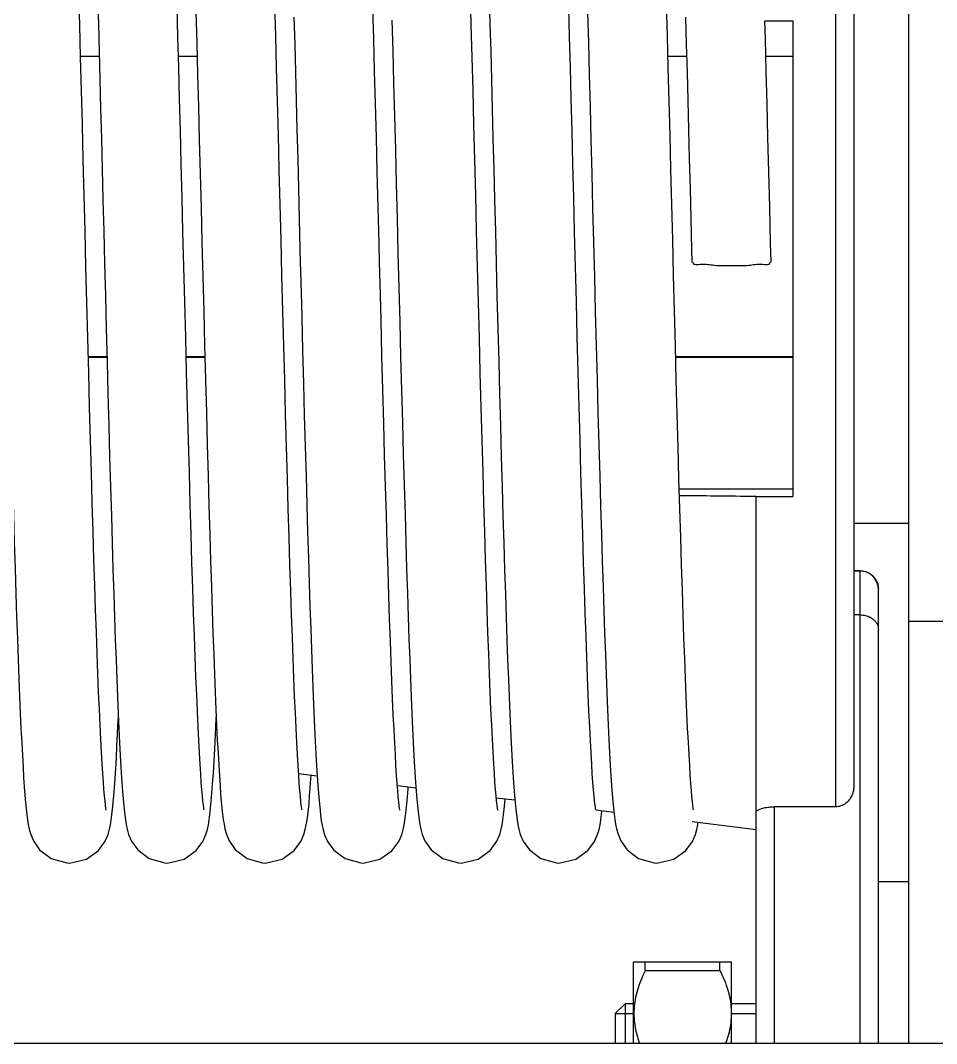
# Model space of a CAD drawing. Header units: millimetres. Extents: x 21899 to 38731, y -5425 to 3612.
# Drawn here: x 25060 to 25134.9, y 3114 to 3197.6 of the extents above; entities that cross this region are included whole.
import ezdxf

# ---------------------------------------------------------------- set-up
doc = ezdxf.new("R2010")
doc.units = ezdxf.units.MM

msp = doc.modelspace()

# ---------------------------------------------------------------- linework, layer by layer
at = {"color": 7, "linetype": 'Continuous'}
for p, q in [((25132.60988160016, 3114.000011230855), (25132.60988160016, 3264.585361659556)), ((25128.10988160016, 3225.954142746257), (25128.10988160016, 3135.062839861559)), ((25120.83774055335, 3197.56412443686), (25123.10988160016, 3197.56412443686)), ((25123.10988160016, 3197.56412443686), (25123.10988160016, 3158.698839865356)), ((25064.91411955846, 3194.69041973976), (25066.44039416745, 3194.69041973976)), ((25072.91403216396, 3194.69041973976), (25074.44032750086, 3194.69041973976)), ((25112.91402076506, 3194.69041973976), (25114.44035301286, 3194.69041973976)), ((25120.91401712866, 3194.69041973976), (25123.10988160016, 3194.69041973976)), ((25065.54747173656, 3170.080532026157), (25067.07371208346, 3170.080532026157)), ((25073.54747000236, 3170.080532026157), (25075.07378000586, 3170.080532026157)), ((25113.54746027646, 3170.080532026157), (25123.10988160016, 3170.080532026157)), ((25113.84023606046, 3159.338191618459), (25123.10988160016, 3159.338191618459)), ((25120.10988160016, 3158.698839865356), (25123.10988160016, 3158.698839865356)), ((25120.10988160016, 3114.000011230855), (25120.10988160016, 3158.698839865356)), ((25132.60988160016, 3156.500011230855), (25128.10988160016, 3156.500011230855)), ((25128.60988160016, 3152.636260449257), (25128.10988160016, 3152.636260449257)), ((25128.60988160016, 3152.601911362657), (25128.10988160016, 3152.601911362657)), ((25130.10988160016, 3114.000011230855), (25130.10988160016, 3151.133443969058)), ((25128.60988160016, 3149.029655199658), (25128.10988160016, 3149.029655199658)), ((25136.60988160016, 3148.500011230855), (25132.60988160016, 3148.500011230855)), ((25082.73084303536, 3136.058430568057), (25084.25726476466, 3135.87228157666)), ((25090.80116727536, 3135.074244685158), (25092.32421330796, 3134.888507364056)), ((25091.67663357836, 3134.786683507657), (25091.68927961416, 3134.965938302357)), ((25098.88579290095, 3134.088314730856), (25100.40278312696, 3133.903315922758)), ((25107.00926880816, 3133.083200066958), (25107.00766468676, 3133.094595676055)), ((25107.01100480366, 3133.097435230458), (25108.49983885475, 3132.915870102257)), ((25126.60988160016, 3133.339468665959), (25121.60988160016, 3133.339468665959)), ((25114.89274843406, 3132.13624698286), (25120.10988160016, 3131.500011230855)), ((25130.10988160016, 3127.241808153758), (25132.60988160016, 3127.241808153758)), ((25110.10988160016, 3120.641808153756), (25110.14234683425, 3120.674273387856)), ((25110.10988160016, 3114.000011230855), (25110.10988160016, 3120.64170972936)), ((25110.13110945336, 3120.663039180159), (25118.08865374696, 3120.663039180159)), ((25111.05988160016, 3119.970807671059), (25111.05988160016, 3120.663039180159)), ((25117.15988160016, 3119.970807671059), (25117.15988160016, 3120.663039180159)), ((25118.07741636605, 3120.674273387856), (25118.10988160016, 3120.641808153756)), ((25118.10988160016, 3114.000011230855), (25118.10988160016, 3120.64170972936)), ((25111.05988160016, 3119.970807671059), (25117.15988160016, 3119.970807671059)), ((25109.40988160016, 3117.241808153758), (25108.60988160016, 3116.441808153759)), ((25110.10988160016, 3117.241808153758), (25109.40988160016, 3117.241808153758)), ((25109.40988160016, 3117.241808153758), (25109.40988160016, 3114.000011230855)), ((25120.10988160016, 3117.241808153758), (25118.10988160016, 3117.241808153758)), ((25108.60988160016, 3116.441808153759), (25108.60988160016, 3114.000011230855)), ((25234.60988160016, 3114.000011230855), (23876.46043046949, 3114.000011230855))]:
    msp.add_line(p, q, dxfattribs=at)
at = {"color": 9, "linetype": 'Continuous'}
for p, q in [((25126.60988160016, 3227.753962001058), (25126.60988160016, 3133.339468665959)), ((25065.54574281386, 3170.146477480757), (25067.07199171136, 3170.146477480757)), ((25073.54574169566, 3170.146477480757), (25075.07204757716, 3170.146477480757)), ((25113.54572580635, 3170.146477480757), (25123.10988160016, 3170.146477480757)), ((25128.60988160016, 3114.000011230855), (25128.60988160016, 3152.636260449257)), ((25121.60988160016, 3114.000011230855), (25121.60988160016, 3133.339468665959))]:
    msp.add_line(p, q, dxfattribs=at)
at = {"color": 2, "linetype": 'Continuous'}
for p, q in [((25108.60988160016, 3116.441808153759), (25110.10988160016, 3116.441808153759)), ((25118.10988160016, 3116.441808153759), (25120.10988160016, 3116.441808153759))]:
    msp.add_line(p, q, dxfattribs=at)
at = {"color": 7, "linetype": 'Continuous'}
for points in [[(25112.86985134106, 3196.365436522057), (25112.80165451996, 3198.910394493956), (25112.73479009646, 3201.358879011059), (25112.66922910516, 3203.70814885186), (25112.60489118586, 3205.95799412176), (25112.54169554215, 3208.108707476858), (25112.47956096106, 3210.160981466259), (25112.41840571766, 3212.115818286158), (25112.35814743976, 3213.974448383859), (25112.29870291476, 3215.738257533056), (25112.23998781536, 3217.408722042455), (25112.18191980396, 3218.987258982957), (25112.12447526336, 3220.47375566906), (25112.06767770526, 3221.867200219756), (25112.01154824196, 3223.167101802857), (25111.95610273616, 3224.373529190059), (25111.90134960636, 3225.48711138386), (25111.84728643136, 3226.509041714158), (25111.79389454826, 3227.441089518259), (25111.74113016996, 3228.285626158558), (25111.68890922176, 3229.045676955458)], [(25067.00949808926, 3133.08227958026), (25067.00735387006, 3133.096264783857), (25066.98443832146, 3133.235759234158), (25066.95177883096, 3133.476248024359), (25066.91352660046, 3133.809032452857), (25066.87161770125, 3134.231060996557), (25066.82686098986, 3134.744389510255), (25066.77961796456, 3135.353704318557), (25066.73002756476, 3136.065577138357), (25066.67817674266, 3136.886955166057), (25066.62432357996, 3137.821305611757), (25066.56874141635, 3138.870203946157), (25066.51167965366, 3140.033900002058), (25066.45336958296, 3141.311269518155), (25066.39393619976, 3142.702024902355), (25066.33335364656, 3144.208612135859), (25066.27157817686, 3145.833669719857), (25066.20856176926, 3147.579701764058), (25066.14425337426, 3149.448995544059), (25066.07859974006, 3151.443534145357), (25066.01154596846, 3153.564902674658), (25065.94303589436, 3155.814186951058), (25065.87301625876, 3158.191728928956), (25065.80156338106, 3160.692499350356), (25065.72891078016, 3163.304382988856), (25065.65530102096, 3166.013068617158), (25065.58097629776, 3168.802583896955), (25065.50617846276, 3171.655561221858), (25065.43114905566, 3174.553542022957), (25065.35612933426, 3177.477310278256), (25065.28135517226, 3180.407446256555), (25065.20700133726, 3183.326875689258), (25065.13320250826, 3186.220361216157), (25065.06009246306, 3189.073188199458), (25064.98780477815, 3191.871330870359), (25064.91647283286, 3194.601629119057), (25064.84622981096, 3197.251945438959), (25064.77720870156, 3199.811299121058)], [(25099.00949808926, 3133.082279580158), (25099.00735387006, 3133.096264783759), (25098.98443832146, 3133.235759234158), (25098.95177883096, 3133.476248024359), (25098.91352660046, 3133.809032452857), (25098.87161770125, 3134.231060996557), (25098.82686098986, 3134.744389510255), (25098.77961796456, 3135.353704318557), (25098.73002756476, 3136.065577138357), (25098.67817674266, 3136.886955166057), (25098.62432357996, 3137.821305611757), (25098.56874141635, 3138.870203946157), (25098.51167965366, 3140.033900002058), (25098.45336958296, 3141.311269518155), (25098.39393619976, 3142.702024902355), (25098.33335364656, 3144.208612135757), (25098.27157817696, 3145.833669719759), (25098.20856176926, 3147.579701763956), (25098.14425337426, 3149.448995543858), (25098.07859974006, 3151.443534145059), (25098.01154596856, 3153.564902674356), (25097.94303589436, 3155.814186950658), (25097.87301625876, 3158.191728928457), (25097.80156338106, 3160.69249934976), (25097.72891078016, 3163.304382988157), (25097.65530102106, 3166.013068616357), (25097.58097629786, 3168.802583896057), (25097.50617846276, 3171.655561220956), (25097.43114905576, 3174.553542021957), (25097.35612933426, 3177.477310277158), (25097.28135517226, 3180.407446255558), (25097.20700133736, 3183.326875688257), (25097.13320250826, 3186.220361215157), (25097.06009246306, 3189.073188198556), (25096.98780477815, 3191.871330869457), (25096.91647283286, 3194.601629118159), (25096.84622981105, 3197.251945438158), (25096.77720870156, 3199.811299120258)], [(25066.31238767066, 3199.47925329076), (25066.37114085586, 3197.30126059246), (25066.43072178916, 3195.059116612356), (25066.49118539876, 3192.754332514756), (25066.55258673076, 3190.388799035558), (25066.61498094226, 3187.964845239556), (25066.67842330016, 3185.485300367356), (25066.74296918516, 3182.953558635156), (25066.80867410316, 3180.373646757056), (25066.87559370245, 3177.750293852758), (25066.94371950196, 3175.091504659158), (25067.01279783496, 3172.41550235646), (25067.08251669846, 3169.743032750855), (25067.15256430526, 3167.094685210057), (25067.22262912006, 3164.490501303357), (25067.29239989356, 3161.949589759955), (25067.36156569166, 3159.489762893456), (25067.42981591726, 3157.127208792757), (25067.49686329075, 3154.875453199758), (25067.56263147456, 3152.739283491257), (25067.62715788446, 3150.718846783057), (25067.69048194616, 3148.813661778957), (25067.75264425046, 3147.022728260657), (25067.81368688796, 3145.344593944057), (25067.87365393036, 3143.777415177858), (25067.93259213006, 3142.319010988656), (25067.99055195196, 3140.966909781357), (25068.04758764146, 3139.718419121858), (25068.10371214086, 3138.571578368057), (25068.15889049436, 3137.525002569357), (25068.21310002136, 3136.57653529846), (25068.26634178546, 3135.723168258555), (25068.31865395966, 3134.961022750656)], [(25081.30012971956, 3179.670796272258), (25081.22656388666, 3182.558774876656), (25081.15356316746, 3185.423039707355), (25081.08125969876, 3188.249174510958), (25081.00978542636, 3191.023415932556), (25080.93927211266, 3193.732824481758), (25080.86985134096, 3196.365436522457), (25080.80165451996, 3198.910394494356)], [(25098.31238767066, 3199.479253290658), (25098.37114085586, 3197.30126059246), (25098.43072178916, 3195.059116612356), (25098.49118539876, 3192.754332514658), (25098.55258673076, 3190.388799035456), (25098.61498094226, 3187.964845239458), (25098.67842330016, 3185.48530036716), (25098.74296918516, 3182.953558635058), (25098.80867410316, 3180.37364675686), (25098.87559370245, 3177.750293852558), (25098.94371950196, 3175.091504658958), (25099.01279783496, 3172.415502356256), (25099.08251669846, 3169.743032750557), (25099.15256430526, 3167.094685209755), (25099.22262912006, 3164.490501303058), (25099.29239989356, 3161.949589759657), (25099.36156569166, 3159.489762893158), (25099.42981591726, 3157.127208792459), (25099.49686329075, 3154.875453199558), (25099.56263147456, 3152.739283491057), (25099.62715788446, 3150.71884678286), (25099.69048194616, 3148.813661778757), (25099.75264425046, 3147.022728260457), (25099.81368688796, 3145.344593943857), (25099.87365393036, 3143.777415177756), (25099.93259213006, 3142.319010988558), (25099.99055195196, 3140.966909781258), (25100.04758764146, 3139.718419121757), (25100.10371214086, 3138.571578368057), (25100.15889049436, 3137.525002569259), (25100.21310002136, 3136.57653529846), (25100.26634178546, 3135.723168258457), (25100.31865395976, 3134.961022750656)], [(25075.00926880816, 3133.083200067056), (25075.00766468676, 3133.094595676055), (25074.98511053646, 3133.231281635759), (25074.95269442446, 3133.468931599557), (25074.91456131916, 3133.799355436859), (25074.87266886666, 3134.21977101986), (25074.82795249886, 3134.731122012858), (25074.78092491766, 3135.335935265859), (25074.73187596876, 3136.03773841486), (25074.68098369596, 3136.840506442655), (25074.62839037656, 3137.747904714655), (25074.57420458186, 3138.763367299958), (25074.51850897456, 3139.89007351386), (25074.46136927335, 3141.130850984657), (25074.40283975896, 3142.488094960558), (25074.34295437815, 3143.964012499258), (25074.28163395476, 3145.563193975257), (25074.21873998736, 3147.291824373955), (25074.15413049576, 3149.156337468055), (25074.08766130776, 3151.163262907357), (25074.01918987936, 3153.318956320858), (25073.94875979536, 3155.623253298858), (25073.87669940456, 3158.064798822357), (25073.80336054416, 3160.628740037559), (25073.72909454966, 3163.297695556357), (25073.65425227386, 3166.052070549656), (25073.57918412346, 3168.870444621058), (25073.50424010436, 3171.730016650057), (25073.42976987386, 3174.607088282657), (25073.35612279335, 3177.477566042257), (25073.28360419685, 3180.319179693055), (25073.21227480026, 3183.119840525258), (25073.14211035116, 3185.871648910957), (25073.07308633586, 3188.567567404258), (25073.00517808266, 3191.201375545759), (25072.93836077356, 3193.767626028559), (25072.87260944746, 3196.261599636458), (25072.80789899586, 3198.679259552955)], [(25074.34482749806, 3198.281035734057), (25074.41164124476, 3195.780526008959), (25074.47952362076, 3193.200928192258), (25074.54837404006, 3190.551789148958), (25074.61809208186, 3187.84355158476), (25074.68857749006, 3185.087455820656), (25074.75973017626, 3182.295426585159), (25074.83145022485, 3179.479946502557), (25074.90363781346, 3176.65392174296), (25074.97616000556, 3173.831822442757), (25075.04880099525, 3171.031366051957), (25075.12133246746, 3168.270432370558), (25075.19352636355, 3165.566248898656), (25075.26515491226, 3162.935090560459), (25075.33599066066, 3160.392003358957), (25075.40580650446, 3157.950560235957), (25075.47437583846, 3155.622652201459), (25075.54154107076, 3153.416118585457), (25075.60732777236, 3151.331497808758), (25075.67179244476, 3149.367680919957), (25075.73499272796, 3147.523041488559), (25075.79698771586, 3145.795522020358), (25075.85783841146, 3144.182711208756), (25075.91760839436, 3142.681911786356), (25075.97636481056, 3141.290198549359), (25076.03417987136, 3140.004465752358), (25076.09111728506, 3138.821780660059), (25076.14716200826, 3137.740656882957), (25076.20228320025, 3136.759412542258), (25076.25647330386, 3135.875447132057), (25076.30976118016, 3135.085220363657), (25076.36224887316, 3134.384023566257)], [(25089.34664377616, 3177.84834514236), (25089.30675786966, 3179.410847271058), (25089.23207083686, 3182.342522977156), (25089.15870450526, 3185.221562516759), (25089.08662191326, 3188.040151048255), (25089.01578591206, 3190.791470936856), (25088.94615918296, 3193.46963459596), (25088.87770424216, 3196.069616973957), (25088.81038343746, 3198.587188500558)], [(25107.00766468676, 3133.094595676055), (25106.98511053646, 3133.231281635759), (25106.95269442446, 3133.468931599557), (25106.91456131916, 3133.799355436957), (25106.87266886666, 3134.219771019958), (25106.82795249886, 3134.731122013058), (25106.78092491766, 3135.335935266055), (25106.73187596876, 3136.037738415158), (25106.68098369596, 3136.840506443055), (25106.62839037656, 3137.747904715055), (25106.57420458176, 3138.763367300457), (25106.51850897446, 3139.890073514456), (25106.46136927326, 3141.130850985257), (25106.40283975896, 3142.488094961256), (25106.34295437815, 3143.964012500059), (25106.28163395476, 3145.563193976159), (25106.21873998726, 3147.291824375057), (25106.15413049566, 3149.156337469256), (25106.08766130776, 3151.16326290866), (25106.01918987925, 3153.318956322255), (25105.94875979525, 3155.623253300459), (25105.87669940446, 3158.06479882406), (25105.80336054406, 3160.628740039356), (25105.72909454956, 3163.297695558358), (25105.65425227386, 3166.052070551756), (25105.57918412336, 3168.870444623259), (25105.50424010436, 3171.730016652258), (25105.42976987376, 3174.607088284858), (25105.35612279335, 3177.477566044457), (25105.28360419676, 3180.319179695158), (25105.21227480016, 3183.119840527357), (25105.14211035116, 3185.871648912958), (25105.07308633576, 3188.567567406157), (25105.00517808256, 3191.201375547556), (25104.93836077356, 3193.76762603016), (25104.87260944735, 3196.261599637957), (25104.80789899576, 3198.679259554359)], [(25106.34482749806, 3198.281035734057), (25106.41164124476, 3195.780526008959), (25106.47952362076, 3193.200928192258), (25106.54837404006, 3190.551789148958), (25106.61809208186, 3187.84355158476), (25106.68857749006, 3185.087455820656), (25106.75973017626, 3182.295426585159), (25106.83145022485, 3179.479946502557), (25106.90363781346, 3176.653921742858), (25106.97616000556, 3173.831822442757), (25107.04880099525, 3171.031366051859), (25107.12133246746, 3168.270432370558), (25107.19352636355, 3165.566248898656), (25107.26515491226, 3162.935090560459), (25107.33599066066, 3160.392003358858), (25107.40580650446, 3157.950560235855), (25107.47437583846, 3155.622652201357), (25107.54154107076, 3153.416118585457), (25107.60732777236, 3151.331497808758), (25107.67179244476, 3149.367680919957), (25107.73499272796, 3147.523041488559), (25107.79698771586, 3145.795522020358), (25107.85783841146, 3144.182711208756), (25107.91760839436, 3142.681911786356), (25107.97636481056, 3141.290198549359), (25108.03417987136, 3140.004465752358), (25108.09111728506, 3138.821780660059), (25108.14716200826, 3137.740656882957), (25108.20228320025, 3136.759412542258), (25108.25647330386, 3135.875447132057), (25108.30976118016, 3135.085220363657), (25108.36224887316, 3134.384023566257)], [(25082.35568594996, 3197.877546583157), (25082.41493695076, 3195.656138023158), (25082.47478180825, 3193.382250239658), (25082.53520805506, 3191.060566447657), (25082.59620333856, 3188.696132274956), (25082.65775541536, 3186.294345856855), (25082.71985214736, 3183.860945562556), (25082.78248150226, 3181.40199533126), (25082.84563155736, 3178.923867611957), (25082.87311941716, 3177.847129608257)], [(25090.36201747456, 3197.641735161858), (25090.42981393325, 3195.093509641458), (25090.49860146396, 3192.469853509756), (25090.56827982726, 3189.780826217757), (25090.63874895966, 3187.037340266659), (25090.70990897236, 3184.251053639156), (25090.78166015245, 3181.434248139558), (25090.85390296776, 3178.599695507459)], [(25114.35568594996, 3197.877546583157), (25114.41493695076, 3195.656138023158), (25114.47478180825, 3193.382250239658), (25114.53520805506, 3191.060566447657), (25114.59620333856, 3188.696132274956), (25114.65775541536, 3186.294345856855), (25114.71985214736, 3183.860945562556), (25114.78248150226, 3181.40199533126), (25114.84563155736, 3178.923867611957), (25114.87311941716, 3177.847129608257)], [(25121.34664377616, 3177.84834514236), (25121.30675786966, 3179.410847271058), (25121.23207083686, 3182.342522977156), (25121.15870450526, 3185.221562516759), (25121.08662191326, 3188.040151048255), (25121.01578591206, 3190.791470936856), (25120.94615918296, 3193.46963459596), (25120.87770424216, 3196.069616973957), (25120.83722047136, 3197.583573750457)], [(25113.30012971956, 3179.670796271857), (25113.22656388666, 3182.558774876157), (25113.15356316746, 3185.423039706955), (25113.08125969876, 3188.249174510558), (25113.00978542646, 3191.023415932155), (25112.93927211266, 3193.732824481358), (25112.86985134106, 3196.365436522057)], [(25083.00856995746, 3133.085983475157), (25083.00833310906, 3133.091033770557), (25082.98662600385, 3133.221263666157), (25082.95500309266, 3133.450623669258), (25082.91775487865, 3133.769719390457), (25082.87695213145, 3134.174136286758), (25082.83342463286, 3134.665165636157), (25082.78747780066, 3135.247620341757), (25082.73918480426, 3135.928642919058), (25082.68850378356, 3136.717177171558), (25082.63555399636, 3137.619731209059), (25082.58066643036, 3138.638045526655), (25082.52416236726, 3139.771941175859), (25082.46632851746, 3141.019823143757), (25082.40725905536, 3142.382634372756), (25082.34693844236, 3143.863149297158), (25082.28534367206, 3145.463989011456), (25082.22244729976, 3147.187521817457), (25082.15821871386, 3149.035784953456), (25082.09262498276, 3151.010403196757), (25082.02563142976, 3153.112503210457), (25081.95720202706, 3155.342622929158), (25081.88731643176, 3157.700041043259), (25081.81611473846, 3160.177487406756), (25081.74382651856, 3162.762881188559), (25081.67068188396, 3165.442336515756), (25081.59691054806, 3168.200406955159), (25081.52274186506, 3171.020338897455), (25081.44840486736, 3173.88435902886), (25081.37412830206, 3176.773987432658), (25081.30012971956, 3179.670796272258)], [(25113.88731643176, 3157.700041042859), (25113.81611473846, 3160.177487406458), (25113.74382651856, 3162.762881188159), (25113.67068188396, 3165.442336515356), (25113.59691054806, 3168.200406954657), (25113.52274186506, 3171.020338897059), (25113.44840486736, 3173.88435902846), (25113.37412830206, 3176.773987432258), (25113.30012971956, 3179.670796271857)], [(25058.85390296766, 3178.599695508157), (25058.92651911925, 3175.761252256758), (25058.99930312646, 3172.936319345958), (25059.07202456106, 3170.143083119256), (25059.14445322806, 3167.399205257258), (25059.21635919355, 3164.721512167558), (25059.28751280956, 3162.125705648759), (25059.35768473685, 3159.626103493858), (25059.42664596556, 3157.235417739255), (25059.49420803245, 3154.963246788458), (25059.56037200826, 3152.81141588436), (25059.62519521676, 3150.779149416358), (25059.68873591016, 3148.86512100586), (25059.75105349646, 3147.067544111957), (25059.81220887585, 3145.384253403157), (25059.87226492846, 3143.812777031759), (25059.93128722746, 3142.350399596857), (25059.98934509916, 3140.994215354556), (25060.04650412986, 3139.741363713558), (25060.10274978486, 3138.590548680157), (25060.15802910636, 3137.540715368159), (25060.21230403495, 3136.589883916757), (25060.26555965526, 3135.735138964457), (25060.31782164846, 3134.972553572756)], [(25090.85390296776, 3178.599695507459), (25090.92651911925, 3175.761252256059), (25090.99930312646, 3172.936319345357), (25091.07202456106, 3170.143083118557), (25091.14445322806, 3167.399205256559), (25091.21635919366, 3164.721512166958), (25091.28751280956, 3162.125705648155), (25091.35768473685, 3159.626103493356), (25091.42664596556, 3157.235417738757), (25091.49420803245, 3154.963246787956), (25091.56037200836, 3152.81141588396), (25091.62519521676, 3150.779149416056), (25091.68873591025, 3148.865121005558), (25091.75105349646, 3147.067544111658), (25091.81220887585, 3145.384253402859), (25091.87226492856, 3143.812777031457), (25091.93128722746, 3142.350399596657), (25091.98934509916, 3140.994215354458), (25092.04650412996, 3139.74136371346), (25092.10274978486, 3138.590548679957), (25092.15802910636, 3137.540715368057), (25092.21230403495, 3136.589883916757), (25092.26555965526, 3135.735138964457), (25092.31782164846, 3134.972553572756)], [(25082.87311940986, 3177.847129894257), (25082.91407541095, 3176.246491309357), (25082.98715445466, 3173.406050855858), (25083.05918002326, 3170.633911753757), (25083.13015345026, 3167.937497775358), (25083.20007628696, 3165.323375038955), (25083.26895031935, 3162.797273189757), (25083.33677759606, 3160.364110567458), (25083.40356046986, 3158.028022756756), (25083.46930197776, 3155.792383096057), (25083.53400527536, 3153.659858874256), (25083.59767316686, 3151.632462920956), (25083.66030921596, 3149.711555453458), (25083.72191794926, 3147.897880761855), (25083.78250511686, 3146.191604535958), (25083.84207805706, 3144.592350766856), (25083.90064620976, 3143.099237555456), (25083.95822185196, 3141.71091104886), (25084.01482010576, 3140.42559991686), (25084.07043302816, 3139.241700462957), (25084.12502943966, 3138.157641718157), (25084.17858763855, 3137.171160091657), (25084.23110201446, 3136.279275970257), (25084.28259118136, 3135.478297399059), (25084.33315541976, 3134.76321482996)], [(25091.00630814605, 3133.094791322656), (25091.00972774616, 3133.081352831257), (25091.00869569886, 3133.089117941556), (25090.98739113676, 3133.216246472657), (25090.95593262235, 3133.443309505357), (25090.91860392676, 3133.761899204757), (25090.87744435566, 3134.168930117157), (25090.83344307965, 3134.664944871958), (25090.78715726866, 3135.251910067058), (25090.73891343976, 3135.932665370157), (25090.68891211096, 3136.710527013056), (25090.63727462616, 3137.589158750758), (25090.58407506446, 3138.572395548257), (25090.52936035526, 3139.664069752358), (25090.47315986026, 3140.867912957459), (25090.41549117316, 3142.187472181256), (25090.35636429586, 3143.626019629759), (25090.29579955126, 3145.186063336456), (25090.23383116226, 3146.869106231457), (25090.17049141456, 3148.675949531658), (25090.10581046476, 3150.606654461157), (25090.03981683346, 3152.660487016459), (25089.97253785486, 3154.835863900356), (25089.90400049285, 3157.130286805856), (25089.83423121746, 3159.540309210155), (25089.76325591296, 3162.06150885416), (25089.69109998116, 3164.688459982557), (25089.61778841975, 3167.414713128157), (25089.54334587756, 3170.232783117259), (25089.46779669466, 3173.134145933458), (25089.39116492726, 3176.109245035757), (25089.34664378666, 3177.848344730759)], [(25115.00856995746, 3133.085983475157), (25115.00833310906, 3133.091033770557), (25114.98662600385, 3133.221263666157), (25114.95500309266, 3133.450623669258), (25114.91775487865, 3133.769719390457), (25114.87695213145, 3134.174136286758), (25114.83342463286, 3134.665165636157), (25114.78747780066, 3135.247620341757), (25114.73918480426, 3135.928642919058), (25114.68850378356, 3136.717177171558), (25114.63555399646, 3137.619731208957), (25114.58066643036, 3138.638045526557), (25114.52416236726, 3139.771941175757), (25114.46632851746, 3141.019823143659), (25114.40725905536, 3142.382634372658), (25114.34693844236, 3143.86314929706), (25114.28534367206, 3145.463989011358), (25114.22244729976, 3147.187521817257), (25114.15821871386, 3149.035784953358), (25114.09262498286, 3151.010403196557), (25114.02563142976, 3153.112503210257), (25113.95720202706, 3155.34262292886), (25113.88731643176, 3157.700041042859)], [(25067.68686902626, 3134.926189641257), (25067.73722490066, 3135.654940335058), (25067.78785047696, 3136.458313656556), (25067.83885487306, 3137.338658004359), (25067.89030821605, 3138.297879792059), (25067.94225639096, 3139.337505353458), (25067.99472963856, 3140.458714204859), (25068.00407541195, 3140.670886121057)], [(25075.65236284306, 3134.467541548758), (25075.70813725646, 3135.225391875658), (25075.76453473775, 3136.079549618957), (25075.82166882975, 3137.034125996659), (25075.87958308496, 3138.092101861257), (25075.93827950786, 3139.255421930458), (25075.99773436766, 3140.52504432766), (25076.00416211776, 3140.672022090257)], [(25083.68513532726, 3134.902354660157), (25083.73682611996, 3135.648892826859), (25083.75474706566, 3135.933564222956)], [(25060.31782164846, 3134.972553572756), (25060.36926707266, 3134.296079357555), (25060.42024856556, 3133.698278198957), (25060.47132177686, 3133.171093499055), (25060.52344126106, 3132.705224191159), (25060.57841737936, 3132.288829023757), (25060.64023630126, 3131.903968982457), (25060.71941763206, 3131.517405538158), (25060.83819699636, 3131.092320148658), (25061.06077338446, 3130.558080220559), (25061.57057025276, 3129.834733158157), (25062.50912093346, 3129.124764374057), (25063.78680822295, 3128.757920177457), (25064.00402535626, 3128.750011230957)], [(25064.00402894696, 3128.750011231459), (25065.40110497105, 3129.076082329058), (25066.38175640495, 3129.776382805656), (25066.92968481376, 3130.524464769456), (25067.16709153996, 3131.084014810258), (25067.28566156536, 3131.504831232658), (25067.36352736056, 3131.880251983657), (25067.42605587406, 3132.26429074206), (25067.48207684466, 3132.684429813657), (25067.53497518466, 3133.15429478966), (25067.58615266366, 3133.680191093557), (25067.63660829196, 3134.269159414958), (25067.68686902626, 3134.926189641257)], [(25068.31865395966, 3134.961022750656), (25068.37018814496, 3134.284639237358), (25068.42127774856, 3133.686950396856), (25068.47245773526, 3133.16017249506), (25068.52466800246, 3132.695111840858), (25068.57971408065, 3132.279888252058), (25068.64147117216, 3131.897093033058), (25068.72041029136, 3131.513184525458), (25068.84101687136, 3131.083826853857), (25069.06942186166, 3130.541432825856), (25069.58896642396, 3129.815154880558), (25070.52837330646, 3129.114878867756), (25071.79705005015, 3128.757194650156), (25072.00402256306, 3128.750011230855)], [(25080.00402928216, 3128.750011231557), (25081.38732474505, 3129.069529461456), (25082.36805965466, 3129.762462564955), (25082.92159669516, 3130.509315779858), (25083.16242407226, 3131.07008501736), (25083.28222155616, 3131.490400726158), (25083.36040385106, 3131.863174793456), (25083.42293148656, 3132.243072621059), (25083.47888684976, 3132.658419370659), (25083.53179924046, 3133.123997512455), (25083.58315443996, 3133.647407815959), (25083.63404735026, 3134.23756438656), (25083.68513532726, 3134.902354660157)], [(25084.33315541976, 3134.76321482996), (25084.38304983426, 3134.12735576366), (25084.43265585355, 3133.563657322757), (25084.48257362316, 3133.064444198455), (25084.53383541116, 3132.620755401556), (25084.58840871466, 3132.220942565658), (25084.65128859576, 3131.843471861859), (25084.73230858966, 3131.463629476755), (25084.85430312186, 3131.044597659857), (25085.08392363046, 3130.514025484757), (25085.60665805106, 3129.79662064786), (25086.54594423486, 3129.105988024057), (25087.81102912455, 3128.756260353657), (25088.00401986376, 3128.750011231059)], [(25088.00402943666, 3128.750011231557), (25089.37586539746, 3129.064136637855), (25090.35660895376, 3129.750948335557), (25090.91484469576, 3130.496814026359), (25091.15849672876, 3131.058487875358), (25091.27916868286, 3131.477727416255), (25091.35731744896, 3131.846482621659), (25091.41941900336, 3132.219486409358), (25091.47475773576, 3132.625135177357), (25091.52697753606, 3133.078516480855), (25091.57757754466, 3133.587086090556), (25091.62724590656, 3134.154538251059), (25091.67663357836, 3134.786683507657)], [(25092.31782164846, 3134.972553572756), (25092.36926707266, 3134.296079357457), (25092.42024856556, 3133.698278198957), (25092.47132177686, 3133.171093498957), (25092.52344126116, 3132.705224191159), (25092.57841737936, 3132.288829023757), (25092.64023630126, 3131.903968982457), (25092.71941763206, 3131.517405538158), (25092.83819699636, 3131.092320148658), (25093.06077338446, 3130.558080220559), (25093.57057025286, 3129.834733158157), (25094.50912093346, 3129.124764374057), (25095.78680822295, 3128.757920177457), (25096.00402535626, 3128.750011230957)], [(25100.31865395976, 3134.961022750656), (25100.37018814496, 3134.284639237358), (25100.42127774856, 3133.686950396856), (25100.47245773526, 3133.16017249506), (25100.52466800246, 3132.695111840858), (25100.57971408065, 3132.279888252058), (25100.64147117216, 3131.897093033058), (25100.72041029136, 3131.513184525458), (25100.84101687136, 3131.083826853857), (25101.06942186166, 3130.541432825856), (25101.58896642396, 3129.815154880558), (25102.52837330646, 3129.114878867756), (25103.79705005015, 3128.757194650156), (25104.00402256316, 3128.750011230855)], [(25072.00402932076, 3128.750011231557), (25073.38422068766, 3129.068063630955), (25074.36478291846, 3129.759156270258), (25074.91894772465, 3130.504395517055), (25075.16130936515, 3131.066781981957), (25075.28277426376, 3131.492708493457), (25075.36274649286, 3131.875965238058), (25075.42730633885, 3132.272845971358), (25075.48562707816, 3132.713682738256), (25075.54163424076, 3133.218699215457), (25075.59697974006, 3133.800638771358), (25075.65236284306, 3134.467541548758)], [(25076.36224887316, 3134.384023566257), (25076.41423523006, 3133.765048039157), (25076.46621461486, 3133.220622099358), (25076.51906750066, 3132.741592013655), (25076.57450555476, 3132.316039012956), (25076.63621549866, 3131.926564407557), (25076.71356985596, 3131.542551103856), (25076.83251592536, 3131.109615445657), (25077.05952710796, 3130.560498269857), (25077.57670253605, 3129.828171641657), (25078.51622235226, 3129.121100422555), (25079.78751090466, 3128.757869292258), (25080.00402464026, 3128.750011230957)], [(25096.00402894696, 3128.750011231459), (25097.40110497105, 3129.076082329157), (25098.38175640506, 3129.776382805656), (25098.92968481376, 3130.524464769456), (25099.16709153996, 3131.084014810258), (25099.28566156536, 3131.504831232658), (25099.36352736056, 3131.880251983559), (25099.42605587406, 3132.264290741958), (25099.48207684466, 3132.684429813558), (25099.53497518466, 3133.154294789558), (25099.58615266366, 3133.680191093557), (25099.61351301706, 3133.999568375155)], [(25108.36224887316, 3134.384023566257), (25108.41423523006, 3133.765048039157), (25108.46621461486, 3133.220622099358), (25108.51906750076, 3132.741592013655), (25108.57450555476, 3132.316039012956), (25108.63621549866, 3131.926564407557), (25108.71356985596, 3131.542551103856), (25108.83251592536, 3131.109615445657), (25109.05952710796, 3130.560498269857), (25109.57670253605, 3129.828171641657), (25110.51622235226, 3129.121100422555), (25111.78751090466, 3128.757869292258), (25112.00402464026, 3128.750011230957)], [(25104.00402932086, 3128.750011231557), (25105.38422068766, 3129.068063630955), (25106.36478291846, 3129.759156270258), (25106.91894772465, 3130.504395517055), (25107.16130936515, 3131.066781981855), (25107.28277426376, 3131.492708493457), (25107.36274649286, 3131.875965237959), (25107.42730633885, 3132.27284597126), (25107.48562707816, 3132.713682738256), (25107.52128453906, 3133.035205994456)], [(25112.00402928216, 3128.750011231557), (25113.38732474505, 3129.069529461456), (25114.36805965466, 3129.762462564955), (25114.92159669516, 3130.509315779858), (25115.16242407226, 3131.07008501736), (25115.28222155616, 3131.490400726158), (25115.36040385106, 3131.863174793456), (25115.39526250526, 3132.074964779058)]]:
    msp.add_lwpolyline(points, dxfattribs=at)
for points, start_tangent, end_tangent in [([(25114.94450919276, 3177.847254044656), (25114.95158341076, 3177.787862025656), (25115.57049446926, 3177.679564162758), (25116.70443771796, 3177.605366873158), (25118.10988160016, 3177.577839428657)], (0.001767807614456869, -0.9999984374268983), (1, 0)), ([(25118.10988160016, 3177.577839428657), (25119.51532548245, 3177.605366873158), (25120.64926873106, 3177.679564162758), (25121.26817978956, 3177.787862025656), (25121.27525400706, 3177.848220634758)], (1, 0), (-0.001768820057825239, 0.9999984356365779)), ([(25120.10988160016, 3158.698839865359), (25116.75427249666, 3158.735707579857), (25113.85663509216, 3158.767586873058)], (-0.9999397359853921, 0.01097836041785798), (-0.9999394079330376, 0.01100819978589583)), ([(25128.60988160016, 3152.636260449257), (25129.05583450786, 3152.568308367958), (25129.40925651396, 3152.405078832358), (25129.67775124995, 3152.188823245058), (25129.87471265496, 3151.941309307458), (25130.00886544186, 3151.675610883558), (25130.08566384765, 3151.40240055446), (25130.10988160016, 3151.133443969058)], (1, 0), (0, -1)), ([(25130.10956914476, 3151.132372094158), (25129.99609236256, 3151.675111134457), (25129.67151706016, 3152.161652643455), (25129.18484834446, 3152.48735517306), (25128.60988160016, 3152.601911362657)], (-0.02062165050469703, 0.9997873511554656), (-1, 0)), ([(25130.10988160016, 3151.102106545757), (25130.10956914476, 3151.132372094158)], (0, 1), (-0.02062165140539841, 0.9997873511368878)), ([(25128.60988160016, 3149.029655199658), (25129.05583450786, 3148.976001492058), (25129.40925651396, 3148.847118467158), (25129.67775124995, 3148.676367051758), (25129.87471265496, 3148.480934620558), (25130.00886544186, 3148.271144055059), (25130.08566384765, 3148.055422228059), (25130.10988160016, 3147.843059078459)], (1, 0), (0, -1)), ([(25128.10988160016, 3135.078290163758), (25128.02551761616, 3134.500380018457), (25127.79349476936, 3134.006980667058), (25127.45294974626, 3133.638212093156), (25127.03991177186, 3133.411929032958), (25126.60988160016, 3133.339468665956)], (0, -1), (-1, 0)), ([(25120.10988160016, 3132.887275326757), (25120.19383811496, 3133.028341790457), (25120.42454938235, 3133.155640695859), (25120.76422807366, 3133.255428025459), (25121.17776320936, 3133.318789171255), (25121.60988160016, 3133.339468665956)], (0, 1), (1, 0)), ([(25111.05988160016, 3119.970807671056), (25110.68592814116, 3119.143001602755), (25110.41250416035, 3118.353444594959), (25110.23219705076, 3117.585802014957), (25110.14232721366, 3116.828927674356), (25110.14236648926, 3116.075260501657), (25110.23229486576, 3115.318493818257), (25110.41261242746, 3114.551031048559), (25110.59556000806, 3113.997104869759)], (-0.4484504400509088, -0.8938076990148084), (0.3457182352215214, -0.9383383727820773)), ([(25117.15988160016, 3119.970807671056), (25117.53383505926, 3119.143001602755), (25117.80725903995, 3118.353444594959), (25117.98756614956, 3117.585802014957), (25118.07743598676, 3116.828927674356), (25118.07739671116, 3116.075260501657), (25117.98746833466, 3115.318493818257), (25117.80715077286, 3114.551031048559), (25117.62420319236, 3113.997104869759)], (0.4484504400509088, -0.8938076990148084), (-0.3457182352215214, -0.9383383727820773))]:
    msp.add_spline(points, degree=3, dxfattribs=dict(at, start_tangent=start_tangent, end_tangent=end_tangent))

doc.saveas('drawing.dxf')
